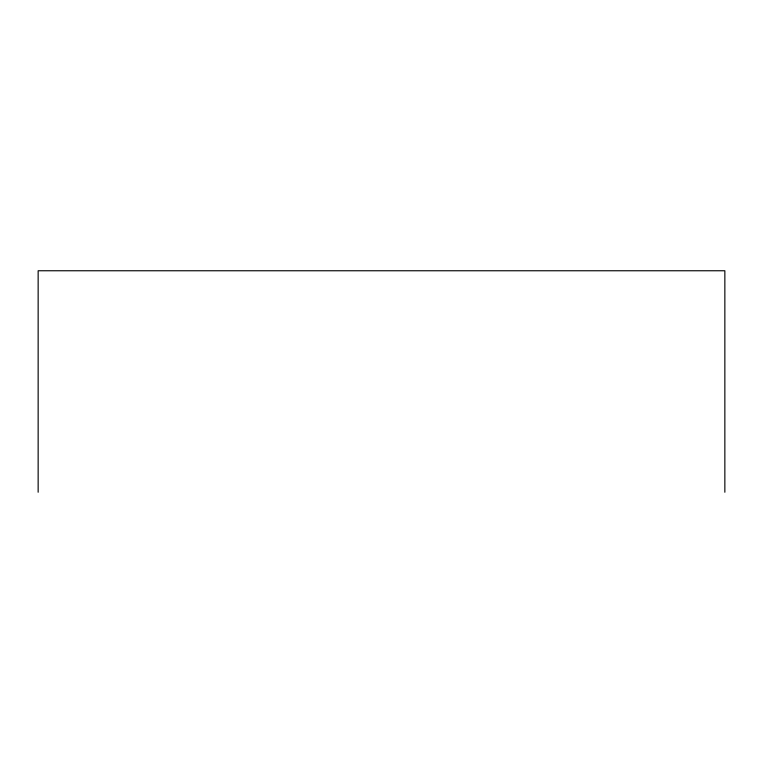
<?xml version="1.0" encoding="UTF-8"?>
<svg xmlns="http://www.w3.org/2000/svg" width="763" height="763" viewBox="0 0 763 763"><rect width="100%" height="100%" fill="white"/><g stroke="black" fill="none" stroke-linecap="round" stroke-linejoin="round"><path stroke-width="1.14" d="M724.85 492.24L724.85 270.76L38.15 270.76L38.15 492.24"/></g></svg>
